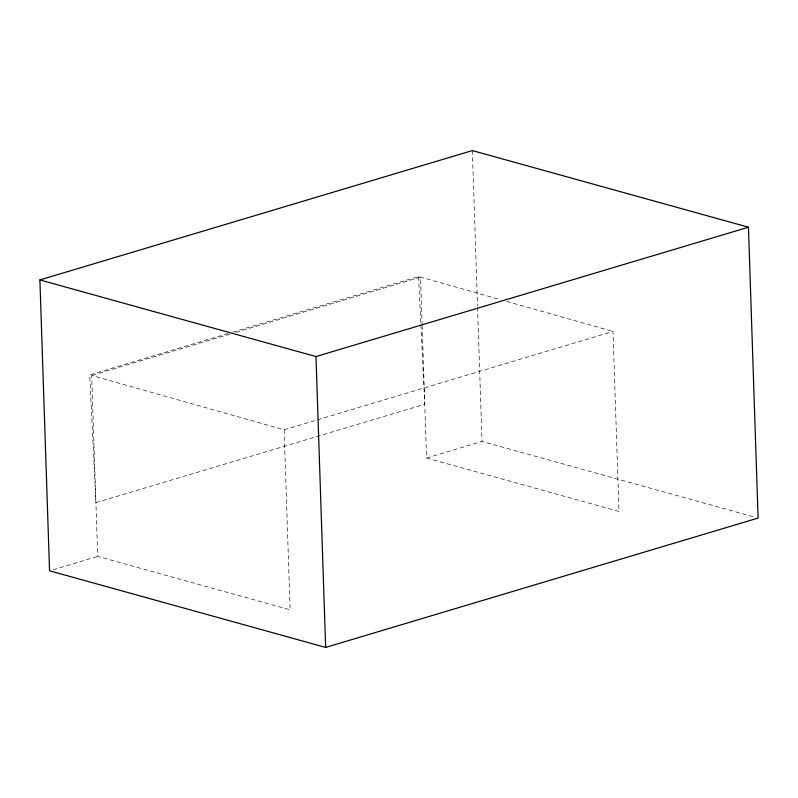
<?xml version="1.0" encoding="UTF-8"?>
<svg xmlns="http://www.w3.org/2000/svg" width="798" height="798" viewBox="0 0 798 798"><rect width="100%" height="100%" fill="white"/><g stroke="black" fill="none" stroke-linecap="round" stroke-linejoin="round"><path stroke-width="0.6" stroke-dasharray="3.99 2.99" d="M420.905 324.916L424.765 404.297L95.91 502.66L89.695 374.91L227.909 333.564M232.677 332.138L418.551 276.547L499.438 299.37M229.904 334.123L91.69 375.459L89.695 374.91M235.859 332.337L420.546 277.096L422.142 325.265M284.138 429.803L290.113 609.802L97.695 556.396L91.69 375.459L284.138 429.803L613.004 331.439L618.969 511.438L426.551 458.032L422.192 326.502M53.067 569.742L97.695 556.396M426.551 458.032L482.012 441.444L755.696 517.403M506.61 301.395L613.004 331.439M418.551 276.547L420.845 323.679M472.356 150.583L477.513 305.953M477.553 307.2L482.012 441.444"/><path stroke-width="1.2" d="M39.9 279.928L472.356 150.583L748.454 227.211L758.1 518.072L325.644 647.417L49.546 570.789L39.9 279.928L315.988 356.556L748.454 227.211M315.988 356.556L325.644 647.417"/></g></svg>
